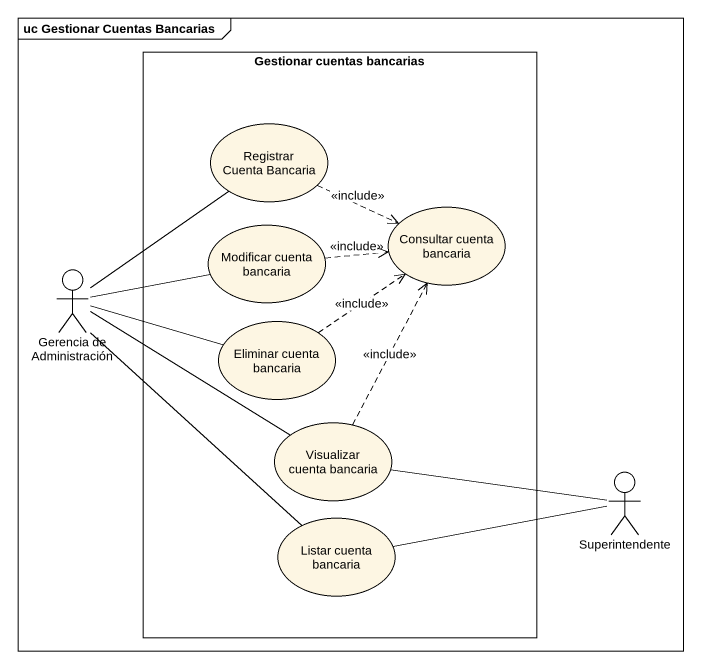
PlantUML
@startuml
mainframe uc Gestionar Cuentas Bancarias
rectangle "Gestionar cuentas bancarias" as Gestionar_cuentas_bancarias {
  usecase "Registrar Cuenta Bancaria" as Registrar_Cuenta_Bancaria
  usecase "Consultar cuenta bancaria" as Consultar_cuenta_bancaria
  usecase "Modificar cuenta bancaria" as Modificar_cuenta_bancaria
  usecase "Eliminar cuenta bancaria" as Eliminar_cuenta_bancaria
  usecase "Visualizar cuenta bancaria" as Visualizar_cuenta_bancaria
  usecase "Listar cuenta bancaria" as Listar_cuenta_bancaria
}
actor "Gerencia de Administración" as Gerencia_de_Administración
actor Superintendente
Registrar_Cuenta_Bancaria .right.> Consultar_cuenta_bancaria : <<include>>
Gerencia_de_Administración -up- Registrar_Cuenta_Bancaria
Gerencia_de_Administración -right- Modificar_cuenta_bancaria
Gerencia_de_Administración -right- Eliminar_cuenta_bancaria
Gerencia_de_Administración -right- Visualizar_cuenta_bancaria
Gerencia_de_Administración -- Listar_cuenta_bancaria
Modificar_cuenta_bancaria .right.> Consultar_cuenta_bancaria : <<include>>
Eliminar_cuenta_bancaria .up.> Consultar_cuenta_bancaria : <<include>>
Visualizar_cuenta_bancaria .up.> Consultar_cuenta_bancaria : <<include>>
Superintendente -left- Visualizar_cuenta_bancaria
Superintendente -left- Listar_cuenta_bancaria
@enduml
